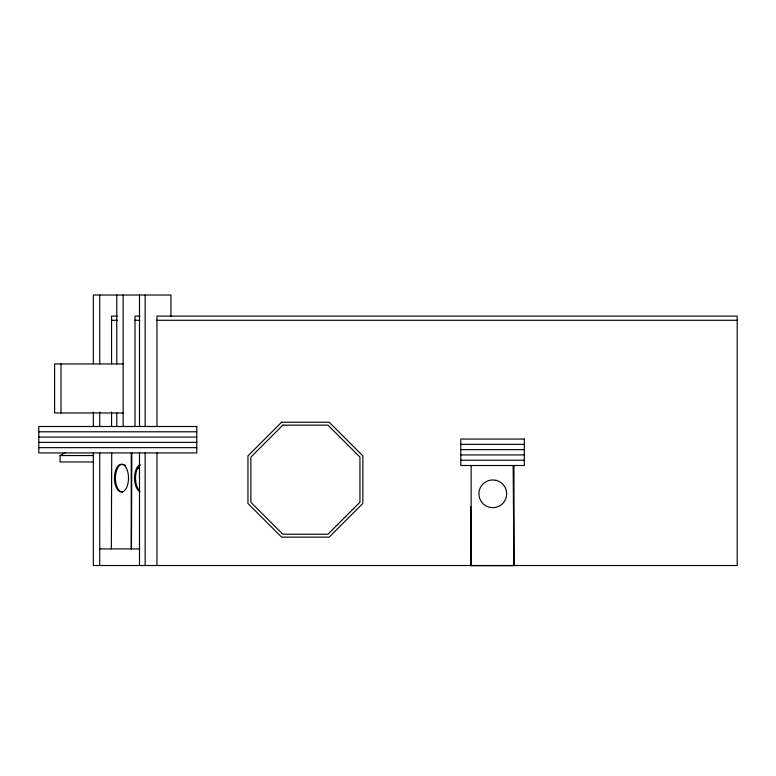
<?xml version="1.0" encoding="UTF-8"?>
<svg xmlns="http://www.w3.org/2000/svg" width="776" height="776" viewBox="0 0 776 776"><rect width="100%" height="100%" fill="white"/><g stroke="black" fill="none" stroke-linecap="round" stroke-linejoin="round"><path stroke-width="1.16" d="M111.346 548.923L111.725 452.941M131.445 548.923L131.823 452.941M93.314 461.953L60.092 461.953L60.092 455.541L65.329 452.573M117.244 316.113L111.56 316.113L111.56 363.876M139.787 316.113L135.014 316.113L135.014 426.499M111.56 320.284L117.244 320.284M135.014 320.284L139.67 320.284M156.965 320.284L737.2 320.284M123.151 363.944L54.611 363.944L54.611 412.977L123.151 412.977M38.8 431.786L196.784 431.786M38.8 437.082L196.784 437.082M38.8 442.368L196.784 442.368M460.789 444.347L524.324 444.347M38.8 447.655L196.784 447.655M460.789 449.634L524.324 449.634M460.789 454.92L524.324 454.92M60.092 455.541L93.314 455.541M460.789 460.216L524.324 460.216M99.726 548.923L139.631 548.923M122.715 491.994L120.881 491.664A13.881 7.023 90 0 1 115.449 476.833A13.881 7.023 90 0 1 122.181 464.252M513.149 465.61L513.955 565.636L471.1 565.636L470.644 506.582M513.984 465.387L513.984 565.52M471.139 465.503L471.139 565.52M170.943 316.113L170.943 295.025L93.343 295.025L93.343 363.779M156.965 426.499L156.965 316.113L737.2 316.113L737.2 565.52L93.343 565.52L93.343 452.941M156.965 452.941L156.965 565.52M145.141 295.025L145.141 426.499M145.141 452.941L145.141 565.52M139.496 295.025L139.496 426.499M139.496 452.941L139.496 565.52M131.231 452.941L131.231 548.923M123.151 295.025L123.151 426.499M116.769 295.025L116.769 363.944M116.769 412.977L116.769 426.499M111.56 412.046L111.56 426.499M99.726 295.025L99.726 363.779M99.726 412.027L99.726 426.499M99.726 452.941L99.726 565.52M93.343 412.027L93.343 426.499M60.994 363.944L60.994 412.977M124.005 464.591A13.881 7.023 -90 0 1 125.722 465.842M140.01 491.664A13.881 7.023 -90 0 1 134.558 478.656A13.881 7.023 -90 0 1 139.496 464.863M138.244 468.685A13.881 7.023 -90 0 1 139.156 467.065M139.263 490.403A13.881 7.023 90 0 1 135.548 476.833A13.881 7.023 90 0 1 140.466 464.863M281.61 422.231L247.951 455.89L247.951 503.478L281.61 537.137L329.199 537.137L362.858 503.478L362.858 455.89L329.199 422.231L281.61 422.231M282.813 425.151L250.871 457.093L250.871 502.276L282.813 534.218L327.996 534.218L359.938 502.276L359.938 457.093L327.996 425.151L282.813 425.151M196.784 426.499L38.8 426.499L38.8 452.941L196.784 452.941L196.784 426.499M524.324 439.061L460.789 439.061L460.789 465.503L524.324 465.503L524.324 439.061M495.864 480.286L492.256 479.956A13.881 13.881 0 0 0 489.704 507.358L493.313 507.698A13.881 13.881 0 0 0 495.864 480.295M123.035 464.591L121.211 464.252A13.881 7.023 -90 0 0 114.479 476.833A13.881 7.023 -90 0 0 119.921 491.664L121.745 491.994A13.881 7.023 -90 0 0 128.467 479.413A13.881 7.023 -90 0 0 123.035 464.591"/></g></svg>
